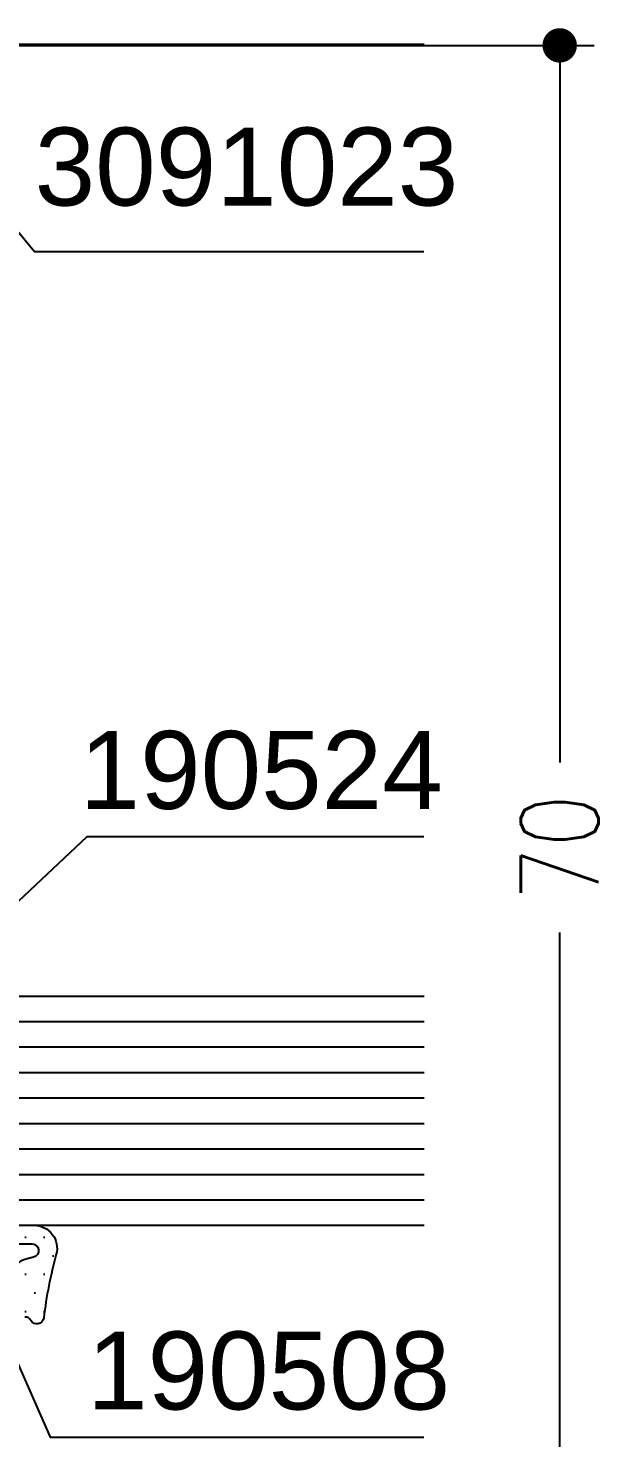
# Model space of a CAD drawing. Extents: x -247 to 191, y 24 to 414.
# Drawn here: x 98.02 to 110.73, y 214.18 to 244.92 of the extents above; entities that cross this region are included whole.
import ezdxf

# ---------------------------------------------------------------- set-up
doc = ezdxf.new("R2010")
doc.units = 0
doc.header["$LTSCALE"] = 6
doc.linetypes.add('AUSGEZOGEN', pattern=[0])
doc.layers.get('0').update_dxf_attribs({"color": 4, "linetype": 'CONTINUOUS'})
doc.layers.get('DEFPOINTS').update_dxf_attribs({"linetype": 'AUSGEZOGEN'})
for name, color, linetype in [('CONST18', 3, 'AUSGEZOGEN'), ('CONST25', 3, 'CONTINUOUS'), ('DICHT_PAR', 3, 'CONTINUOUS'), ('DICHT_SCH', 3, 'CONTINUOUS'), ('LLMASSE', 7, 'CONTINUOUS'), ('PNR', 7, 'CONTINUOUS')]:
    doc.layers.add(name, color=color, linetype=linetype)
doc.styles.get("Standard").update_dxf_attribs({"font": 'simplex.shx', "width": 0.8})
doc.styles.add('SWISSL', font='swissl.ttf')
doc.dimstyles.new('DOK-1ZU2-STRICH18', dxfattribs={"dimscale": 0.5, "dimtxt": 3.4, "dimasz": 1.5, "dimexe": 1.5, "dimexo": 0.6, "dimgap": 1.5, "dimtad": 0, "dimlfac": 2, "dimdsep": 46, "dimtxsty": 'Standard', "dimblk": 'PUNKT', "dimblk1": 'PUNKT', "dimblk2": 'PUNKT', "dimcen": 0, "dimclrd": 3, "dimclre": 3, "dimclrt": 3, "dimadec": 0, "dimazin": 0, "dimtfac": 0.7, "dimtdec": 4, "dimtofl": 0, "dimtmove": 0, "dimatfit": 3, "dimldrblk": 'PUNKT', "dimfxl": 1, "dimtolj": 1, "dimtzin": 0, "dimarcsym": 0})

# ---------------------------------------------------------------- blocks, each defined once
blk = doc.blocks.new('*U61')
at = {"layer": 'CONST25'}
for p, q in [((0, 9.999999999999773), (37.35660389312687, 9.999999999999773)), ((0, 8.888888888888687), (37.35660389312687, 8.888888888888687)), ((0, 7.777777777777601), (37.35660389312687, 7.777777777777601)), ((0, 6.666666666666515), (37.35660389312687, 6.666666666666515)), ((0, 5.555555555555429), (37.35660389312687, 5.555555555555429)), ((0, 4.444444444444343), (37.35660389312687, 4.444444444444343)), ((0, 3.333333333333258), (37.35660389312687, 3.333333333333258)), ((0, 2.222222222222172), (37.35660389312687, 2.222222222222172)), ((0, 1.111111111111086), (37.35660389312687, 1.111111111111086))]:
    blk.add_line(p, q, dxfattribs=at)
blk.add_lwpolyline([(37.35660389312687, 0), (0, 0), (0, 10), (37.35660389312687, 10)], dxfattribs=at)
blk = doc.blocks.new('PUNKT')
at = {"color": 0, "linetype": 'CONTINUOUS'}
blk.add_line((-0.5, 0), (-1, 0), dxfattribs=at)
at = {"color": 0, "linetype": 'CONTINUOUS', "const_width": 0.5}
blk.add_lwpolyline([(-0.25, 0, 1), (0.25, 0, 1)], format="xyb", close=True, dxfattribs=at)
blk = doc.blocks.new('*D76')
at = {"layer": 'DEFPOINTS', "color": 0}
for p in [(96.51911387488869, 244.5409090344889), (97.98198336998684, 209.5650323044749), (109.6153217052509, 209.5650323044749)]:
    blk.add_point(p, dxfattribs=at)
at = {"layer": 'LLMASSE', "color": 3, "lineweight": -2}
for p, q in [((96.81911387488869, 244.5409090344889), (110.3653217052509, 244.5409090344889)), ((109.6153217052509, 243.7909090344889), (109.6153217052509, 228.9039230504343)), ((109.6153217052509, 210.3150323044749), (109.6153217052509, 225.2020182885295)), ((98.28198336998683, 209.5650323044749), (110.3653217052509, 209.5650323044749))]:
    blk.add_line(p, q, dxfattribs=at)
at = {"layer": 'LLMASSE', "color": 3, "lineweight": -2, "xscale": 0.75, "yscale": 0.75, "zscale": 0.75}
for p, rotation in [((109.6153217052509, 244.5409090344889), 90), ((109.6153217052509, 209.5650323044749), 270)]:
    blk.add_blockref('PUNKT', p, dxfattribs=dict(at, rotation=rotation))
at = {"layer": 'LLMASSE', "color": 3, "insert": (109.6153217052508, 227.0529706694819), "char_height": 1.7, "attachment_point": 5, "rotation": 90}
blk.add_mtext('\\A1;70', dxfattribs=at)

msp = doc.modelspace()

# ---------------------------------------------------------------- hatches: boundary and pattern name
at = {"layer": 'DICHT_SCH'}
h = msp.add_hatch(dxfattribs=at)
h.set_pattern_fill('DOTS', color=256, scale=6.5, angle=-180, style=0)
h.set_pattern_definition([(180, (96.1285945758867, 217.3403857602106), (-0.2031250000000002, 0.4062499999999999), [0, -0.40625])])
edge = h.paths.add_edge_path()
edge.add_arc((98.14727999903451, 218.3150322267414), 0.5000000000000004, 344.77675979297766, 450, ccw=False)
edge.add_arc((108.2788356962905, 215.5579360816279), 10.00000000000001, 524.7767597929777, 532.8855443438189)
edge.add_arc((98.2069833700329, 216.8150322267414), 0.1500000000000008, 209.9999999999998, 352.8855443438186, ccw=False)
edge.add_arc((97.94717574889759, 216.6650322267413), 0.1499999999999992, 390.0000000000001, 450.0000000000006)
edge.add_line((97.94717574889756, 216.8150322267414), (97.13833378504943, 216.8150322267414))
edge.add_line((97.13833378504944, 216.8150322267414), (96.97080622679832, 216.8599211006847))
edge.add_arc((96.93198337003292, 216.7150322267413), 0.1500000000000076, 434.9999999999944, 539.9999999999968)
edge.add_line((96.78198337003289, 216.7150322267414), (96.78198337003289, 216.1801312749382))
edge.add_arc((96.93198336995272, 216.1801312748767), 0.1499999999198121, 539.9999999764964, 615.0000000235023)
edge.add_line((96.89316051326753, 216.0352424009948), (97.05786527454316, 215.9911098932215))
edge.add_arc((97.03198337003292, 215.8945173105926), 0.09999999999999998, 309.99999999999886, 434.9999999999998, ccw=False)
edge.add_line((97.09626213100157, 215.8179128662807), (96.69594868952439, 215.4820100051818))
edge.add_arc((96.37455488468112, 215.8650322267414), 0.5000000000000001, 270, 309.9999999999991, ccw=False)
edge.add_line((96.37455488468112, 215.3650322267414), (95.08941185538471, 215.3650322267414))
edge.add_arc((95.0894118553847, 215.8650322267414), 0.5000000000000002, 230.0000000000007, 269.99999999999983, ccw=False)
edge.add_line((94.76801805054146, 215.4820100051818), (94.36770460906426, 215.8179128662807))
edge.add_arc((94.4319833699426, 215.8945173106126), 0.0999999999572925, 104.9999999529935, 230.0000000470069, ccw=False)
edge.add_line((94.40610146552265, 215.9911098932215), (94.57080622679828, 216.0352424009948))
edge.add_arc((94.53198337003292, 216.1801312749382), 0.1499999999999996, 285.0000000000001, 360.0000000000002)
edge.add_line((94.68198337003292, 216.1801312749382), (94.68198337003292, 216.7150322267414))
edge.add_arc((94.53198337003292, 216.7150322267414), 0.1500000000000004, 360.0000000000002, 458.5839368045144)
edge.add_line((94.50959464991294, 216.8633519665314), (94.19690918344622, 216.8161524002147))
edge.add_arc((94.18198336996232, 216.9150322266593), 0.09999999992941365, 179.9999999529925, 278.58393685151873, ccw=False)
edge.add_line((94.0819833700329, 216.9150322267413), (94.0819833700329, 217.1891672820648))
edge.add_arc((94.2319833700329, 217.1891672820648), 0.1499999999999968, 460.0000000000002, 540, ccw=False)
edge.add_line((94.20593614338287, 217.3368884450166), (94.78303059668293, 217.4386457675506))
edge.add_arc((94.75698337003291, 217.5863669305024), 0.1499999999999981, 280.0000000000004, 416.2873842862228)
edge.add_arc((93.45266851371522, 215.6315618876429), 2.500000000000001, 416.2873842862221, 439.8076936640658)
edge.add_arc((93.97078784769602, 218.4497355929045), 0.3655571821432552, 92.16336547929882, 258.04257655210097, ccw=False)
edge.add_line((93.9569884736535, 218.8150322267414), (95.24065033309901, 218.8150135086753))
edge.add_arc((95.2406474167444, 218.6150135086966), 0.2000000000000045, 269.99916452594334, 449.999164525943, ccw=False)
edge.add_line((95.24064450038975, 218.4150135087179), (94.50204289516974, 218.4150226945484))
edge.add_arc((94.50204275210899, 218.3920196668409), 0.02300302770798568, 449.9996436653043, 630.0003563347002)
edge.add_line((94.50204289516975, 218.3690166391333), (94.60822394782384, 218.3690166391333))
edge.add_arc((94.6164944664302, 217.3690508404572), 0.9999999999999978, 397.1765038395432, 450.473871212882, ccw=False)
edge.add_arc((95.7319833700329, 218.2150322267414), 0.3999999999999996, 217.1765038395432, 309.5780367572344)
edge.add_line((95.98683480258819, 217.9067292145528), (96.69702012719276, 218.4937872068521))
edge.add_line((96.69702012719276, 218.4937872068521), (96.18948385701756, 218.5150322267413))
edge.add_arc((96.1894838568945, 218.6650322267413), 0.1499999999999999, 89.99999995299532, 270.00000004700473, ccw=False)
edge.add_line((96.18948385701756, 218.8150322267414), (98.14727999903452, 218.8150322267414))
edge = h.paths.add_edge_path(flags=16)
edge.add_line((97.66784688589578, 218.4150322267413), (98.0972799990345, 218.4150322267413))
edge.add_arc((98.09727999903453, 218.2650322267414), 0.1500000000000008, 285.00000000000006, 450, ccw=False)
edge.add_line((98.13610285579989, 218.120143352798), (97.94154759890404, 218.0680124288295))
edge.add_arc((98.04507521694504, 217.6816420983139), 0.3999999999999999, 465, 528.1578806867993)
edge.add_arc((97.40890930019211, 217.8150322267414), 0.2500000000000001, 263.97099583976933, 348.15788068679905, ccw=False)
edge.add_line((97.38265132648456, 217.5664150133052), (96.76099856091449, 217.6320715370348))
edge.add_arc((96.7767533450112, 217.781241865058), 0.1499999999482606, 129.5780367102292, 263.9709958867757, ccw=False)
edge.add_line((96.68118405793078, 217.8968554946672), (97.03071830450757, 218.1857897572127))
edge.add_arc((97.66784688589578, 217.4150322267413), 0.999999999999997, 450, 489.5780367572354, ccw=False)
edge = h.paths.add_edge_path(flags=16)
edge.add_arc((95.4319833700329, 216.4150322267413), 0.2499999999999982, 450, 540)
edge.add_line((95.18198337003292, 216.4150322267413), (95.18198337003292, 215.9150322267413))
edge.add_arc((95.33198336990984, 215.9150322266183), 0.149999999876937, 539.9999999529938, 630.0000000470063)
edge.add_line((95.3319833700329, 215.7650322267413), (96.13198337003291, 215.7650322267413))
edge.add_arc((96.13198337003291, 215.9150322267413), 0.1500000000000005, 270, 360.0000000000002)
edge.add_line((96.28198337003292, 215.9150322267413), (96.28198337003292, 216.4150322267413))
edge.add_arc((96.03198337003292, 216.4150322267413), 0.25, 360.0000000000002, 450.0000000000002)
edge.add_line((96.03198337003292, 216.6650322267413), (95.43198337003291, 216.6650322267413))

# ---------------------------------------------------------------- linework, layer by layer
at = {"layer": 'CONST18'}
msp.add_lwpolyline([(96.36307448089383, 244.5650043043733), (106.6602853166272, 244.5650043043733)], dxfattribs=at)
at = {"layer": 'DICHT_PAR'}
msp.add_lwpolyline([(96.18948385701756, 218.8150322267414), (98.14727999903454, 218.8150322267414), (98.14727999903454, 218.8150322267414, -0.4943569637722948), (98.62973503223719, 218.1837419341169, 0.03539601838339958), (98.35582847830273, 216.7964544511978, -0.7191390354989544), (98.07707955946523, 216.7400322267413, 0.2679491924311256), (97.94717574889756, 216.8150322267414)], format="xyb", dxfattribs=at)
msp.add_lwpolyline([(97.66784688589581, 218.4150322267413), (98.09727999903453, 218.4150322267413, -0.8769764629927566), (98.13610285579989, 218.120143352798), (97.94154759890404, 218.0680124288295, 0.282772991566958), (97.65358849894324, 217.7637283311923, -0.3847999234038062), (97.38265132648456, 217.5664150133052), (96.76099856091446, 217.6320715370348, -0.6643541298328625), (96.68118405793075, 217.8968554946672), (97.03071830450756, 218.1857897572127, -0.1744291887555947), (97.66784688589581, 218.4150322267413)], format="xyb", close=True, dxfattribs=at)
at = {"layer": 'PNR', "color": 3}
for points in [[(96.52636893878912, 242.0189375321627), (98.15932214455347, 240.0490477495189), (106.6506807863716, 240.0490477495189)], [(97.17955046757515, 225.3029058464303), (99.30238951182878, 227.2943726959367), (106.6506807863716, 227.2943726959367)], [(96.99026821572292, 217.6078569764873), (98.5, 214.2), (106.6506807863716, 214.2)]]:
    msp.add_lwpolyline(points, dxfattribs=at)

# ---------------------------------------------------------------- block references
at = {"xscale": 0.5, "yscale": 0.5, "zscale": 0.5}
msp.add_blockref('*U61', (87.98198337006369, 218.8150043078325), dxfattribs=at)

# ---------------------------------------------------------------- texts
at = {"layer": 'PNR', "color": 10, "style": 'SWISSL'}
for s, p in [('3091023', (98.15932214455347, 241.0490477495189)), ('190524', (99.13909505393349, 227.8943726959367)), ('190508', (99.30238951182878, 214.8))]:
    msp.add_text(s, height=1.7, dxfattribs=at).set_placement(p)

# ---------------------------------------------------------------- dimensions: what is measured, and where the dimension line sits
at = {"layer": 'LLMASSE', "color": 3}
dim = msp.add_linear_dim(base=(109.6153217052509, 209.5650323044749), p1=(96.51911387488869, 244.5409090344889), p2=(97.98198336998684, 209.5650323044749), angle=90, text='70', dimstyle='DOK-1ZU2-STRICH18', dxfattribs=at)
dim.commit()
dim.dimension.update_dxf_attribs({"geometry": '*D76', "text_midpoint": (109.6153217052508, 227.0529706694819), "dimtype": 160})

doc.saveas('drawing.dxf')
